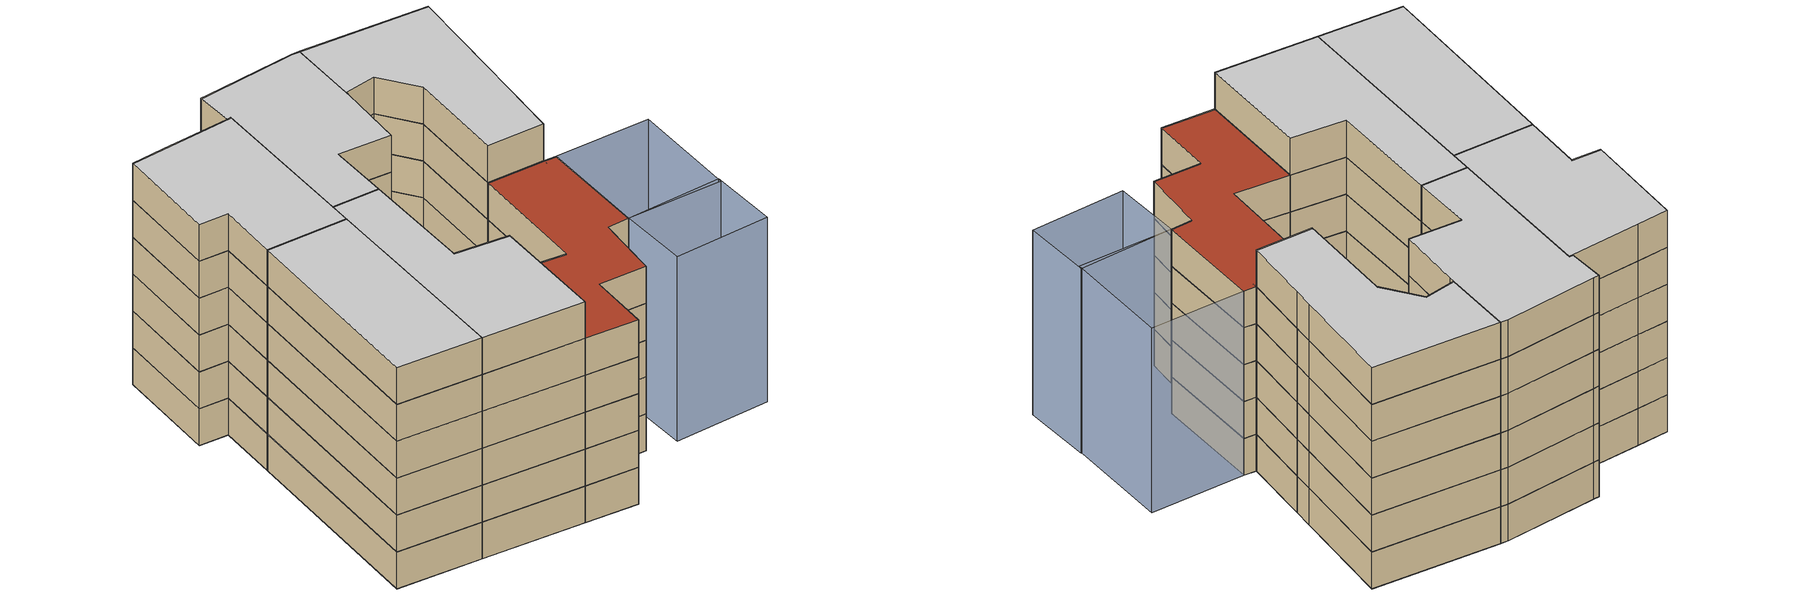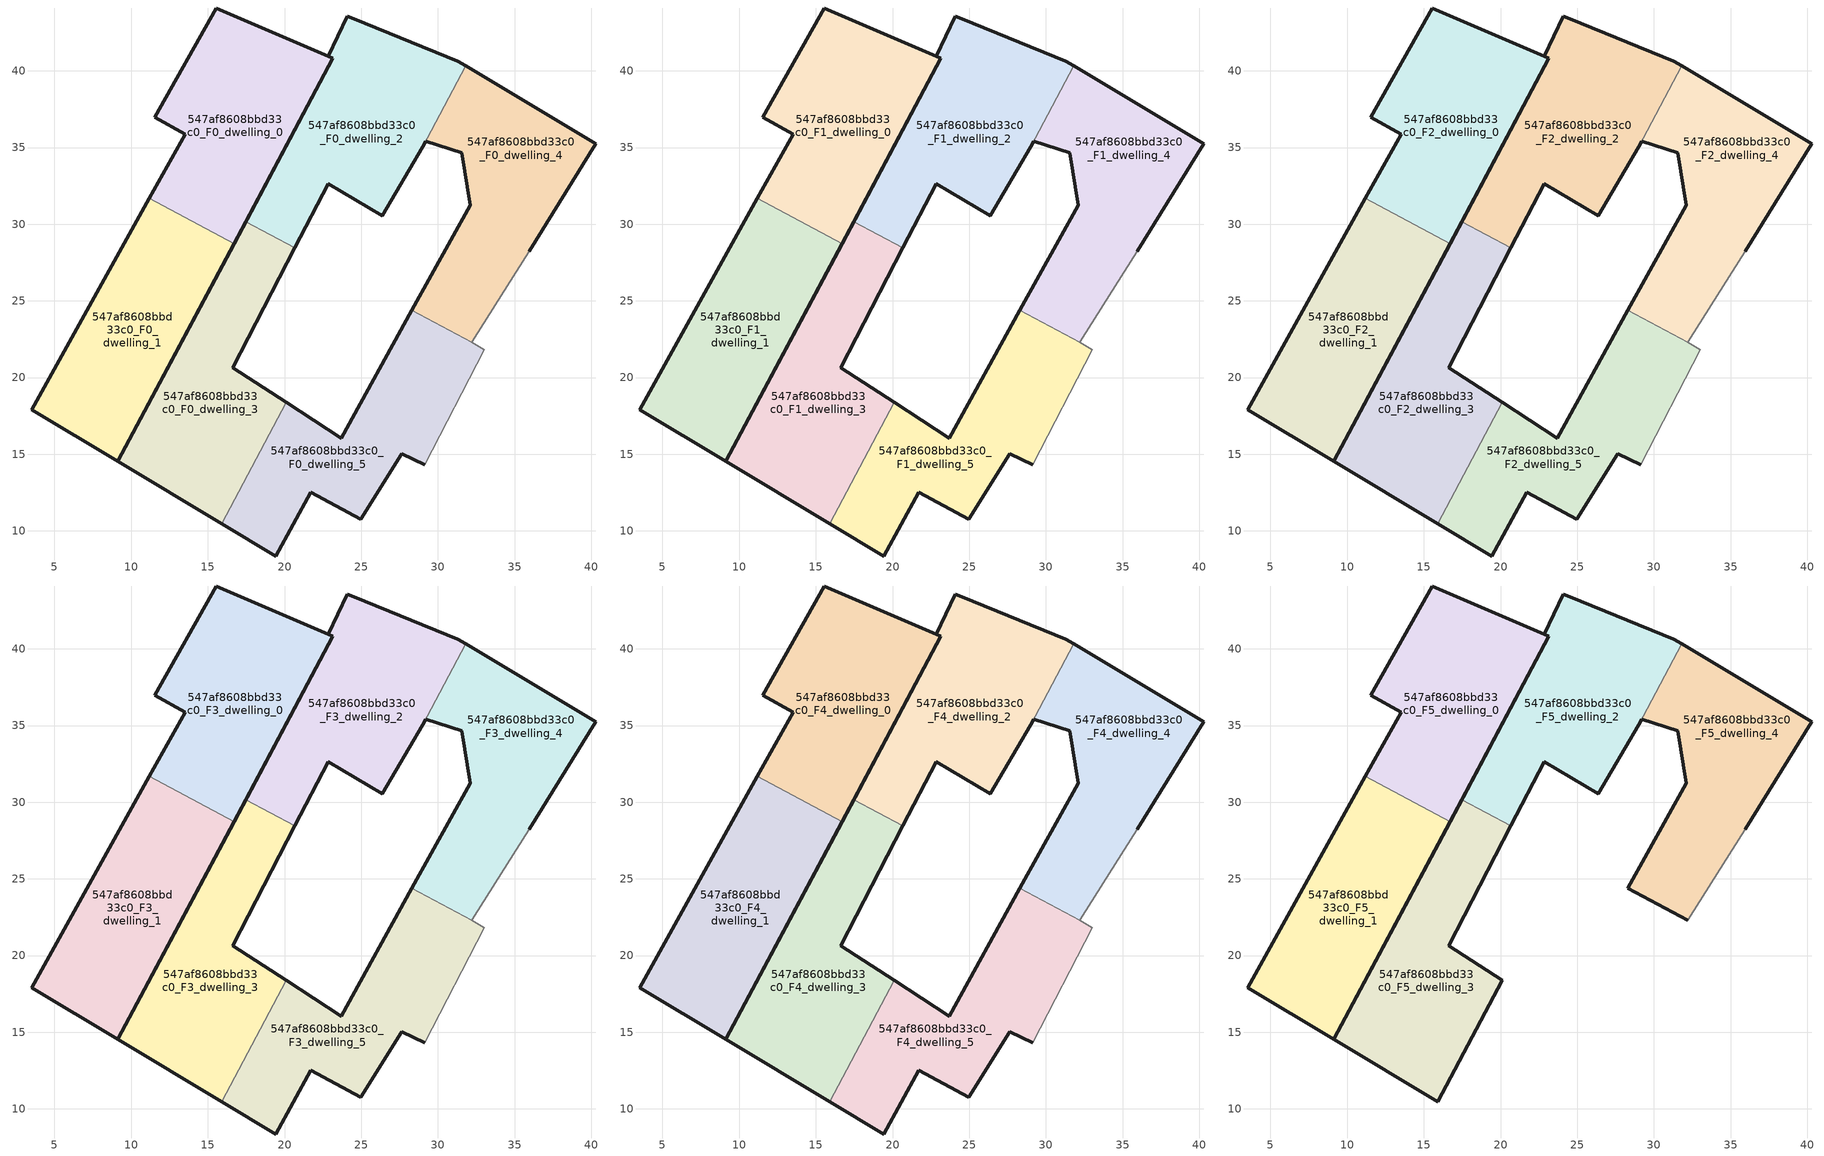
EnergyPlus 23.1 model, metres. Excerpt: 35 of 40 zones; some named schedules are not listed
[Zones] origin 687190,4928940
547af8608bbd33c0_F0_dwelling_0
 floor ground (EU_floor_Construction): 16.71,28.74 23.14,40.81 22.85,40.94 17.82,43.11 15.54,44.1 11.54,36.99 13.51,35.87 11.18,31.68 z0
 wall outside (EU_wall_Construction): 11.18,31.68 13.51,35.87 11.54,36.99 15.54,44.1 17.82,43.11 22.85,40.94 23.14,40.81 16.71,28.74 z0:3
 wall to 547af8608bbd33c0_F0_dwelling_1 (EU_wall_Construction): 16.71,28.74 11.18,31.68 z0:3
547af8608bbd33c0_F0_dwelling_1
 floor ground (EU_floor_Construction): 9.14,14.53 16.71,28.74 11.18,31.68 3.5,17.92 z0
 wall outside (EU_wall_Construction): 16.71,28.74 9.14,14.53 3.5,17.92 11.18,31.68 z0:3
547af8608bbd33c0_F0_dwelling_2
 floor ground (EU_floor_Construction): 26.36,30.55 29,35.06 31.81,40.33 31.3,40.63 24.51,43.38 24.08,43.55 22.85,40.94 23.14,40.81 17.47,30.17 20.67,28.46 22.83,32.63 z0
 wall outside (EU_wall_Construction): 29,35.06 26.36,30.55 22.83,32.63 20.67,28.46 / 17.47,30.17 23.14,40.81 22.85,40.94 24.08,43.55 24.51,43.38 31.3,40.63 31.81,40.33 z0:3
 wall to 547af8608bbd33c0_F0_dwelling_3 (EU_wall_Construction): 20.67,28.46 17.47,30.17 z0:3
 wall to 547af8608bbd33c0_F0_dwelling_4 (EU_wall_Construction): 31.81,40.33 29,35.06 z0:3
547af8608bbd33c0_F0_dwelling_3
 floor ground (EU_floor_Construction): 15.9,10.47 20.11,18.38 16.61,20.66 20.67,28.46 17.47,30.17 9.14,14.53 z0
 wall outside (EU_wall_Construction): 15.9,10.47 9.14,14.53 17.47,30.17 / 20.67,28.46 16.61,20.66 20.11,18.38 z0:3
 wall to 547af8608bbd33c0_F0_dwelling_5 (EU_wall_Construction): 20.11,18.38 15.9,10.47 z0:3
547af8608bbd33c0_F0_dwelling_4
 floor ground (EU_floor_Construction): 35.09,26.89 35.94,28.25 40.3,35.25 31.81,40.33 29,35.06 29.2,35.41 31.56,34.66 32.09,31.25 28.3,24.39 32.21,22.31 z0
 wall outside (EU_wall_Construction): 31.81,40.33 40.3,35.25 35.94,28.25 / 28.3,24.39 32.09,31.25 31.56,34.66 29.2,35.41 29,35.06 z0:3
 wall adiabatic (EU_wall_Construction): 35.94,28.25 35.09,26.89 32.21,22.31 z0:3
 wall to 547af8608bbd33c0_F0_dwelling_5 (EU_wall_Construction): 32.21,22.31 28.3,24.39 z0:3
547af8608bbd33c0_F0_dwelling_5
 floor ground (EU_floor_Construction): 29.15,14.32 33.03,21.82 32.21,22.31 28.3,24.39 23.68,16.06 20.11,18.38 15.9,10.47 19.41,8.37 21.72,12.53 24.95,10.75 27.64,15.03 z0
 wall outside (EU_wall_Construction): 20.11,18.38 23.68,16.06 28.3,24.39 / 29.15,14.32 27.64,15.03 24.95,10.75 21.72,12.53 19.41,8.37 15.9,10.47 z0:3
 wall adiabatic (EU_wall_Construction): 32.21,22.31 33.03,21.82 29.15,14.32 z0:3
547af8608bbd33c0_F1_dwelling_0
 floor to 547af8608bbd33c0_F0_dwelling_0 (EU_floor_Construction): 16.71,28.74 23.14,40.81 22.85,40.94 17.82,43.11 15.54,44.1 11.54,36.99 13.51,35.87 11.18,31.68 z3
 wall outside (EU_wall_Construction): 11.18,31.68 13.51,35.87 11.54,36.99 15.54,44.1 17.82,43.11 22.85,40.94 23.14,40.81 16.71,28.74 z3:6
 wall to 547af8608bbd33c0_F1_dwelling_1 (EU_wall_Construction): 16.71,28.74 11.18,31.68 z3:6
547af8608bbd33c0_F1_dwelling_1
 floor to 547af8608bbd33c0_F0_dwelling_1 (EU_floor_Construction): 9.14,14.53 16.71,28.74 11.18,31.68 3.5,17.92 z3
 wall outside (EU_wall_Construction): 16.71,28.74 9.14,14.53 3.5,17.92 11.18,31.68 z3:6
547af8608bbd33c0_F1_dwelling_2
 floor to 547af8608bbd33c0_F0_dwelling_2 (EU_floor_Construction): 26.36,30.55 29,35.06 31.81,40.33 31.3,40.63 24.51,43.38 24.08,43.55 22.85,40.94 23.14,40.81 17.47,30.17 20.67,28.46 22.83,32.63 z3
 wall outside (EU_wall_Construction): 29,35.06 26.36,30.55 22.83,32.63 20.67,28.46 / 17.47,30.17 23.14,40.81 22.85,40.94 24.08,43.55 24.51,43.38 31.3,40.63 31.81,40.33 z3:6
 wall to 547af8608bbd33c0_F1_dwelling_3 (EU_wall_Construction): 20.67,28.46 17.47,30.17 z3:6
 wall to 547af8608bbd33c0_F1_dwelling_4 (EU_wall_Construction): 31.81,40.33 29,35.06 z3:6
547af8608bbd33c0_F1_dwelling_3
 floor to 547af8608bbd33c0_F0_dwelling_3 (EU_floor_Construction): 15.9,10.47 20.11,18.38 16.61,20.66 20.67,28.46 17.47,30.17 9.14,14.53 z3
 wall outside (EU_wall_Construction): 15.9,10.47 9.14,14.53 17.47,30.17 / 20.67,28.46 16.61,20.66 20.11,18.38 z3:6
 wall to 547af8608bbd33c0_F1_dwelling_5 (EU_wall_Construction): 20.11,18.38 15.9,10.47 z3:6
547af8608bbd33c0_F1_dwelling_4
 floor to 547af8608bbd33c0_F0_dwelling_4 (EU_floor_Construction): 35.09,26.89 35.94,28.25 40.3,35.25 31.81,40.33 29,35.06 29.2,35.41 31.56,34.66 32.09,31.25 28.3,24.39 32.21,22.31 z3
 wall outside (EU_wall_Construction): 31.81,40.33 40.3,35.25 35.94,28.25 / 28.3,24.39 32.09,31.25 31.56,34.66 29.2,35.41 29,35.06 z3:6
 wall adiabatic (EU_wall_Construction): 35.94,28.25 35.09,26.89 32.21,22.31 z3:6
 wall to 547af8608bbd33c0_F1_dwelling_5 (EU_wall_Construction): 32.21,22.31 28.3,24.39 z3:6
547af8608bbd33c0_F1_dwelling_5
 floor to 547af8608bbd33c0_F0_dwelling_5 (EU_floor_Construction): 29.15,14.32 33.03,21.82 32.21,22.31 28.3,24.39 23.68,16.06 20.11,18.38 15.9,10.47 19.41,8.37 21.72,12.53 24.95,10.75 27.64,15.03 z3
 wall outside (EU_wall_Construction): 20.11,18.38 23.68,16.06 28.3,24.39 / 29.15,14.32 27.64,15.03 24.95,10.75 21.72,12.53 19.41,8.37 15.9,10.47 z3:6
 wall adiabatic (EU_wall_Construction): 32.21,22.31 33.03,21.82 29.15,14.32 z3:6
547af8608bbd33c0_F2_dwelling_0
 floor to 547af8608bbd33c0_F1_dwelling_0 (EU_floor_Construction): 16.71,28.74 23.14,40.81 22.85,40.94 17.82,43.11 15.54,44.1 11.54,36.99 13.51,35.87 11.18,31.68 z6
 wall outside (EU_wall_Construction): 11.18,31.68 13.51,35.87 11.54,36.99 15.54,44.1 17.82,43.11 22.85,40.94 23.14,40.81 16.71,28.74 z6:9
 wall to 547af8608bbd33c0_F2_dwelling_1 (EU_wall_Construction): 16.71,28.74 11.18,31.68 z6:9
547af8608bbd33c0_F2_dwelling_1
 floor to 547af8608bbd33c0_F1_dwelling_1 (EU_floor_Construction): 9.14,14.53 16.71,28.74 11.18,31.68 3.5,17.92 z6
 wall outside (EU_wall_Construction): 16.71,28.74 9.14,14.53 3.5,17.92 11.18,31.68 z6:9
547af8608bbd33c0_F2_dwelling_2
 floor to 547af8608bbd33c0_F1_dwelling_2 (EU_floor_Construction): 26.36,30.55 29,35.06 31.81,40.33 31.3,40.63 24.51,43.38 24.08,43.55 22.85,40.94 23.14,40.81 17.47,30.17 20.67,28.46 22.83,32.63 z6
 wall outside (EU_wall_Construction): 29,35.06 26.36,30.55 22.83,32.63 20.67,28.46 / 17.47,30.17 23.14,40.81 22.85,40.94 24.08,43.55 24.51,43.38 31.3,40.63 31.81,40.33 z6:9
 wall to 547af8608bbd33c0_F2_dwelling_3 (EU_wall_Construction): 20.67,28.46 17.47,30.17 z6:9
 wall to 547af8608bbd33c0_F2_dwelling_4 (EU_wall_Construction): 31.81,40.33 29,35.06 z6:9
547af8608bbd33c0_F2_dwelling_3
 floor to 547af8608bbd33c0_F1_dwelling_3 (EU_floor_Construction): 15.9,10.47 20.11,18.38 16.61,20.66 20.67,28.46 17.47,30.17 9.14,14.53 z6
 wall outside (EU_wall_Construction): 15.9,10.47 9.14,14.53 17.47,30.17 / 20.67,28.46 16.61,20.66 20.11,18.38 z6:9
 wall to 547af8608bbd33c0_F2_dwelling_5 (EU_wall_Construction): 20.11,18.38 15.9,10.47 z6:9
547af8608bbd33c0_F2_dwelling_4
 floor to 547af8608bbd33c0_F1_dwelling_4 (EU_floor_Construction): 35.09,26.89 35.94,28.25 40.3,35.25 31.81,40.33 29,35.06 29.2,35.41 31.56,34.66 32.09,31.25 28.3,24.39 32.21,22.31 z6
 wall outside (EU_wall_Construction): 31.81,40.33 40.3,35.25 35.94,28.25 / 28.3,24.39 32.09,31.25 31.56,34.66 29.2,35.41 29,35.06 z6:9
 wall adiabatic (EU_wall_Construction): 35.94,28.25 35.09,26.89 32.21,22.31 z6:9
 wall to 547af8608bbd33c0_F2_dwelling_5 (EU_wall_Construction): 32.21,22.31 28.3,24.39 z6:9
547af8608bbd33c0_F2_dwelling_5
 floor to 547af8608bbd33c0_F1_dwelling_5 (EU_floor_Construction): 29.15,14.32 33.03,21.82 32.21,22.31 28.3,24.39 23.68,16.06 20.11,18.38 15.9,10.47 19.41,8.37 21.72,12.53 24.95,10.75 27.64,15.03 z6
 wall outside (EU_wall_Construction): 20.11,18.38 23.68,16.06 28.3,24.39 / 29.15,14.32 27.64,15.03 24.95,10.75 21.72,12.53 19.41,8.37 15.9,10.47 z6:9
 wall adiabatic (EU_wall_Construction): 32.21,22.31 33.03,21.82 29.15,14.32 z6:9
547af8608bbd33c0_F3_dwelling_0
 floor to 547af8608bbd33c0_F2_dwelling_0 (EU_floor_Construction): 16.71,28.74 23.14,40.81 22.85,40.94 17.82,43.11 15.54,44.1 11.54,36.99 13.51,35.87 11.18,31.68 z9
 wall outside (EU_wall_Construction): 11.18,31.68 13.51,35.87 11.54,36.99 15.54,44.1 17.82,43.11 22.85,40.94 23.14,40.81 16.71,28.74 z9:12
 wall to 547af8608bbd33c0_F3_dwelling_1 (EU_wall_Construction): 16.71,28.74 11.18,31.68 z9:12
547af8608bbd33c0_F3_dwelling_1
 floor to 547af8608bbd33c0_F2_dwelling_1 (EU_floor_Construction): 9.14,14.53 16.71,28.74 11.18,31.68 3.5,17.92 z9
 wall outside (EU_wall_Construction): 16.71,28.74 9.14,14.53 3.5,17.92 11.18,31.68 z9:12
547af8608bbd33c0_F3_dwelling_2
 floor to 547af8608bbd33c0_F2_dwelling_2 (EU_floor_Construction): 26.36,30.55 29,35.06 31.81,40.33 31.3,40.63 24.51,43.38 24.08,43.55 22.85,40.94 23.14,40.81 17.47,30.17 20.67,28.46 22.83,32.63 z9
 wall outside (EU_wall_Construction): 29,35.06 26.36,30.55 22.83,32.63 20.67,28.46 / 17.47,30.17 23.14,40.81 22.85,40.94 24.08,43.55 24.51,43.38 31.3,40.63 31.81,40.33 z9:12
 wall to 547af8608bbd33c0_F3_dwelling_3 (EU_wall_Construction): 20.67,28.46 17.47,30.17 z9:12
 wall to 547af8608bbd33c0_F3_dwelling_4 (EU_wall_Construction): 31.81,40.33 29,35.06 z9:12
547af8608bbd33c0_F3_dwelling_3
 floor to 547af8608bbd33c0_F2_dwelling_3 (EU_floor_Construction): 15.9,10.47 20.11,18.38 16.61,20.66 20.67,28.46 17.47,30.17 9.14,14.53 z9
 wall outside (EU_wall_Construction): 15.9,10.47 9.14,14.53 17.47,30.17 / 20.67,28.46 16.61,20.66 20.11,18.38 z9:12
 wall to 547af8608bbd33c0_F3_dwelling_5 (EU_wall_Construction): 20.11,18.38 15.9,10.47 z9:12
547af8608bbd33c0_F3_dwelling_4
 floor to 547af8608bbd33c0_F2_dwelling_4 (EU_floor_Construction): 35.09,26.89 35.94,28.25 40.3,35.25 31.81,40.33 29,35.06 29.2,35.41 31.56,34.66 32.09,31.25 28.3,24.39 32.21,22.31 z9
 wall outside (EU_wall_Construction): 31.81,40.33 40.3,35.25 35.94,28.25 / 28.3,24.39 32.09,31.25 31.56,34.66 29.2,35.41 29,35.06 z9:12
 wall adiabatic (EU_wall_Construction): 35.94,28.25 35.09,26.89 32.21,22.31 z9:12
 wall to 547af8608bbd33c0_F3_dwelling_5 (EU_wall_Construction): 32.21,22.31 28.3,24.39 z9:12
547af8608bbd33c0_F3_dwelling_5
 floor to 547af8608bbd33c0_F2_dwelling_5 (EU_floor_Construction): 29.15,14.32 33.03,21.82 32.21,22.31 28.3,24.39 23.68,16.06 20.11,18.38 15.9,10.47 19.41,8.37 21.72,12.53 24.95,10.75 27.64,15.03 z9
 wall outside (EU_wall_Construction): 20.11,18.38 23.68,16.06 28.3,24.39 / 29.15,14.32 27.64,15.03 24.95,10.75 21.72,12.53 19.41,8.37 15.9,10.47 z9:12
 wall adiabatic (EU_wall_Construction): 32.21,22.31 33.03,21.82 29.15,14.32 z9:12
547af8608bbd33c0_F4_dwelling_0
 floor to 547af8608bbd33c0_F3_dwelling_0 (EU_floor_Construction): 16.71,28.74 23.14,40.81 22.85,40.94 17.82,43.11 15.54,44.1 11.54,36.99 13.51,35.87 11.18,31.68 z12
 wall outside (EU_wall_Construction): 11.18,31.68 13.51,35.87 11.54,36.99 15.54,44.1 17.82,43.11 22.85,40.94 23.14,40.81 16.71,28.74 z12:15
 wall to 547af8608bbd33c0_F4_dwelling_1 (EU_wall_Construction): 16.71,28.74 11.18,31.68 z12:15
547af8608bbd33c0_F4_dwelling_1
 floor to 547af8608bbd33c0_F3_dwelling_1 (EU_floor_Construction): 9.14,14.53 16.71,28.74 11.18,31.68 3.5,17.92 z12
 wall outside (EU_wall_Construction): 16.71,28.74 9.14,14.53 3.5,17.92 11.18,31.68 z12:15
547af8608bbd33c0_F4_dwelling_2
 floor to 547af8608bbd33c0_F3_dwelling_2 (EU_floor_Construction): 26.36,30.55 29,35.06 31.81,40.33 31.3,40.63 24.51,43.38 24.08,43.55 22.85,40.94 23.14,40.81 17.47,30.17 20.67,28.46 22.83,32.63 z12
 wall outside (EU_wall_Construction): 29,35.06 26.36,30.55 22.83,32.63 20.67,28.46 / 17.47,30.17 23.14,40.81 22.85,40.94 24.08,43.55 24.51,43.38 31.3,40.63 31.81,40.33 z12:15
 wall to 547af8608bbd33c0_F4_dwelling_3 (EU_wall_Construction): 20.67,28.46 17.47,30.17 z12:15
 wall to 547af8608bbd33c0_F4_dwelling_4 (EU_wall_Construction): 31.81,40.33 29,35.06 z12:15
547af8608bbd33c0_F4_dwelling_3
 floor to 547af8608bbd33c0_F3_dwelling_3 (EU_floor_Construction): 15.9,10.47 20.11,18.38 16.61,20.66 20.67,28.46 17.47,30.17 9.14,14.53 z12
 wall outside (EU_wall_Construction): 15.9,10.47 9.14,14.53 17.47,30.17 / 20.67,28.46 16.61,20.66 20.11,18.38 z12:15
 wall to 547af8608bbd33c0_F4_dwelling_5 (EU_wall_Construction): 20.11,18.38 15.9,10.47 z12:15
547af8608bbd33c0_F4_dwelling_4
 floor to 547af8608bbd33c0_F3_dwelling_4 (EU_floor_Construction): 35.09,26.89 35.94,28.25 40.3,35.25 31.81,40.33 29,35.06 29.2,35.41 31.56,34.66 32.09,31.25 28.3,24.39 32.21,22.31 z12
 wall outside (EU_wall_Construction): 31.81,40.33 40.3,35.25 35.94,28.25 / 28.3,24.39 32.09,31.25 31.56,34.66 29.2,35.41 29,35.06 z12:15
 wall adiabatic (EU_wall_Construction): 35.94,28.25 35.09,26.89 32.21,22.31 z12:15
 wall to 547af8608bbd33c0_F4_dwelling_5 (EU_wall_Construction): 32.21,22.31 28.3,24.39 z12:15
547af8608bbd33c0_F4_dwelling_5
 floor to 547af8608bbd33c0_F3_dwelling_5 (EU_floor_Construction): 29.15,14.32 33.03,21.82 32.21,22.31 28.3,24.39 23.68,16.06 20.11,18.38 15.9,10.47 19.41,8.37 21.72,12.53 24.95,10.75 27.64,15.03 z12
 wall outside (EU_wall_Construction): 20.11,18.38 23.68,16.06 28.3,24.39 / 29.15,14.32 27.64,15.03 24.95,10.75 21.72,12.53 19.41,8.37 15.9,10.47 z12:15
 wall adiabatic (EU_wall_Construction): 32.21,22.31 33.03,21.82 29.15,14.32 z12:15
 roof outside (EU_roof_Construction): 32.21,22.31 33.03,21.82 29.15,14.32 27.64,15.03 24.95,10.75 21.72,12.53 19.41,8.37 15.9,10.47 20.11,18.38 23.68,16.06 28.3,24.39 z15
547af8608bbd33c0_F5_dwelling_0
 floor to 547af8608bbd33c0_F4_dwelling_0 (EU_floor_Construction): 16.71,28.74 23.14,40.81 22.85,40.94 17.82,43.11 15.54,44.1 11.54,36.99 13.51,35.87 11.18,31.68 z15
 wall outside (EU_wall_Construction): 11.18,31.68 13.51,35.87 11.54,36.99 15.54,44.1 17.82,43.11 22.85,40.94 23.14,40.81 16.71,28.74 z15:18
 wall to 547af8608bbd33c0_F5_dwelling_1 (EU_wall_Construction): 16.71,28.74 11.18,31.68 z15:18
 ceiling to 547af8608bbd33c0_F6_dwelling_0 (EU_floor_Construction): 22.85,40.94 23.14,40.81 16.71,28.74 11.18,31.68 13.51,35.87 11.54,36.99 15.54,44.1 17.82,43.11 z18
547af8608bbd33c0_F5_dwelling_1
 floor to 547af8608bbd33c0_F4_dwelling_1 (EU_floor_Construction): 9.14,14.53 16.71,28.74 11.18,31.68 3.5,17.92 z15
 wall outside (EU_wall_Construction): 16.71,28.74 9.14,14.53 3.5,17.92 11.18,31.68 z15:18
 ceiling to 547af8608bbd33c0_F6_dwelling_1 (EU_floor_Construction): 16.71,28.74 9.14,14.53 3.5,17.92 11.18,31.68 z18
547af8608bbd33c0_F5_dwelling_2
 floor to 547af8608bbd33c0_F4_dwelling_2 (EU_floor_Construction): 26.36,30.55 29,35.06 31.81,40.33 31.3,40.63 24.51,43.38 24.08,43.55 22.85,40.94 23.14,40.81 17.47,30.17 20.67,28.46 22.83,32.63 z15
 wall outside (EU_wall_Construction): 29,35.06 26.36,30.55 22.83,32.63 20.67,28.46 / 17.47,30.17 23.14,40.81 22.85,40.94 24.08,43.55 24.51,43.38 31.3,40.63 31.81,40.33 z15:18
 wall to 547af8608bbd33c0_F5_dwelling_3 (EU_wall_Construction): 20.67,28.46 17.47,30.17 z15:18
 wall to 547af8608bbd33c0_F5_dwelling_4 (EU_wall_Construction): 31.81,40.33 29,35.06 z15:18
 ceiling to 547af8608bbd33c0_F6_dwelling_2 (EU_floor_Construction): 31.3,40.63 31.81,40.33 29,35.06 26.36,30.55 22.83,32.63 20.67,28.46 17.47,30.17 23.14,40.81 22.85,40.94 24.08,43.55 24.51,43.38 z18
547af8608bbd33c0_F5_dwelling_3
 floor to 547af8608bbd33c0_F4_dwelling_3 (EU_floor_Construction): 15.9,10.47 20.11,18.38 16.61,20.66 20.67,28.46 17.47,30.17 9.14,14.53 z15
 wall outside (EU_wall_Construction): 20.67,28.46 16.61,20.66 20.11,18.38 15.9,10.47 9.14,14.53 17.47,30.17 z15:18
 ceiling to 547af8608bbd33c0_F6_dwelling_3 (EU_floor_Construction): 20.67,28.46 16.61,20.66 20.11,18.38 15.9,10.47 9.14,14.53 17.47,30.17 z18
547af8608bbd33c0_F5_dwelling_4
 floor to 547af8608bbd33c0_F4_dwelling_4 (EU_floor_Construction): 35.09,26.89 35.94,28.25 40.3,35.25 31.81,40.33 29,35.06 29.2,35.41 31.56,34.66 32.09,31.25 28.3,24.39 32.21,22.31 z15
 wall outside (EU_wall_Construction): 31.81,40.33 40.3,35.25 35.94,28.25 / 32.21,22.31 28.3,24.39 32.09,31.25 31.56,34.66 29.2,35.41 29,35.06 z15:18
 wall adiabatic (EU_wall_Construction): 35.94,28.25 35.09,26.89 32.21,22.31 z15:18
 ceiling to 547af8608bbd33c0_F6_dwelling_4 (EU_floor_Construction): 40.3,35.25 35.94,28.25 35.09,26.89 32.21,22.31 28.3,24.39 32.09,31.25 31.56,34.66 29.2,35.41 29,35.06 31.81,40.33 z18
shading: 35.09,26.89 37.09,31.08 / 32.07,22.01 34.51,27.16 / 29.15,14.32 35.86,11.18 / 35.86,11.18 33.58,6.31 / 33.58,6.31 26.88,9.45 / 26.88,9.45 29.15,14.32 / 29.15,14.32 33.03,21.82 / 33.03,21.82 39.59,18.43 / 39.59,18.43 35.71,10.93 / 35.71,10.93 29.15,14.32 z0:15
[Building]
EU S2 Campaign: North Axis=0; Terrain=City; Solar Distribution=FullExterior
[Site:Location]
Bologna: Latitude=44.5; Longitude=11.25; Time Zone=1; Elevation=37
[SizingPeriod:WeatherFileDays]
AnnualSizingPeriod: Begin Month=1; Begin Day of Month=1; End Month=12; End Day of Month=31; Day of Week for Start Day=Monday; Use Weather File Daylight Saving Period=No; Use Weather File Rain and Snow Indicators=No
[MATERIAL]
EU_InternalMass_Material: Roughness=MediumRough; Thickness=0.1; Conductivity=1; Density=1800; Specific Heat=900; Thermal Absorptance=0.9; Solar Absorptance=0.7; Visible Absorptance=0.7
[MATERIAL:NOMASS] Roughness=MediumRough; Thermal Absorptance=0.9; Solar Absorptance=0.7; Visible Absorptance=0.7
Name | Thermal Resistance
EU_wall_NoMass | 0.890213
EU_roof_NoMass | 0.636128
EU_floor_NoMass | 0.79516
[CONSTRUCTION]
EU_wall_Construction: EU_wall_NoMass
EU_roof_Construction: EU_roof_NoMass
EU_floor_Construction: EU_floor_NoMass
EU_InternalMass_Construction: EU_InternalMass_Material
[ZONE] Type=1; Multiplier=1; Ceiling Height=autocalculate; Floor Area=autocalculate; Part of Total Floor Area=Yes
Name | Volume
547af8608bbd33c0_F0_dwelling_0; 547af8608bbd33c0_F1_dwelling_0; 547af8608bbd33c0_F2_dwelling_0; 547af8608bbd33c0_F3_dwelling_0; 547af8608bbd33c0_F4_dwelling_0; 547af8608bbd33c0_F5_dwelling_0 | 303.227
547af8608bbd33c0_F0_dwelling_1; 547af8608bbd33c0_F1_dwelling_1; 547af8608bbd33c0_F2_dwelling_1; 547af8608bbd33c0_F3_dwelling_1; 547af8608bbd33c0_F4_dwelling_1; 547af8608bbd33c0_F5_dwelling_1 | 306.564
547af8608bbd33c0_F0_dwelling_2; 547af8608bbd33c0_F1_dwelling_2; 547af8608bbd33c0_F2_dwelling_2; 547af8608bbd33c0_F3_dwelling_2; 547af8608bbd33c0_F4_dwelling_2; 547af8608bbd33c0_F5_dwelling_2 | 306.411
547af8608bbd33c0_F0_dwelling_3; 547af8608bbd33c0_F1_dwelling_3; 547af8608bbd33c0_F2_dwelling_3; 547af8608bbd33c0_F3_dwelling_3; 547af8608bbd33c0_F4_dwelling_3; 547af8608bbd33c0_F5_dwelling_3 | 310.141
547af8608bbd33c0_F0_dwelling_4; 547af8608bbd33c0_F1_dwelling_4; 547af8608bbd33c0_F2_dwelling_4; 547af8608bbd33c0_F3_dwelling_4; 547af8608bbd33c0_F4_dwelling_4; 547af8608bbd33c0_F5_dwelling_4 | 303.112
547af8608bbd33c0_F0_dwelling_5; 547af8608bbd33c0_F1_dwelling_5; 547af8608bbd33c0_F2_dwelling_5; 547af8608bbd33c0_F3_dwelling_5; 547af8608bbd33c0_F4_dwelling_5 | 310.003
[INTERNALMASS] Construction=EU_InternalMass_Construction
Name | Zone or ZoneList | Surface Area
547af8608bbd33c0_F0_dwelling_0_EU_InternalMass | 547af8608bbd33c0_F0_dwelling_0 | 101.076
547af8608bbd33c0_F0_dwelling_1_EU_InternalMass | 547af8608bbd33c0_F0_dwelling_1 | 102.188
547af8608bbd33c0_F0_dwelling_2_EU_InternalMass | 547af8608bbd33c0_F0_dwelling_2 | 102.137
547af8608bbd33c0_F0_dwelling_3_EU_InternalMass | 547af8608bbd33c0_F0_dwelling_3 | 103.38
547af8608bbd33c0_F0_dwelling_4_EU_InternalMass | 547af8608bbd33c0_F0_dwelling_4 | 101.037
547af8608bbd33c0_F0_dwelling_5_EU_InternalMass | 547af8608bbd33c0_F0_dwelling_5 | 103.334
547af8608bbd33c0_F1_dwelling_0_EU_InternalMass | 547af8608bbd33c0_F1_dwelling_0 | 101.076
547af8608bbd33c0_F1_dwelling_1_EU_InternalMass | 547af8608bbd33c0_F1_dwelling_1 | 102.188
547af8608bbd33c0_F1_dwelling_2_EU_InternalMass | 547af8608bbd33c0_F1_dwelling_2 | 102.137
547af8608bbd33c0_F1_dwelling_3_EU_InternalMass | 547af8608bbd33c0_F1_dwelling_3 | 103.38
547af8608bbd33c0_F1_dwelling_4_EU_InternalMass | 547af8608bbd33c0_F1_dwelling_4 | 101.037
547af8608bbd33c0_F1_dwelling_5_EU_InternalMass | 547af8608bbd33c0_F1_dwelling_5 | 103.334
547af8608bbd33c0_F2_dwelling_0_EU_InternalMass | 547af8608bbd33c0_F2_dwelling_0 | 101.076
547af8608bbd33c0_F2_dwelling_1_EU_InternalMass | 547af8608bbd33c0_F2_dwelling_1 | 102.188
547af8608bbd33c0_F2_dwelling_2_EU_InternalMass | 547af8608bbd33c0_F2_dwelling_2 | 102.137
547af8608bbd33c0_F2_dwelling_3_EU_InternalMass | 547af8608bbd33c0_F2_dwelling_3 | 103.38
547af8608bbd33c0_F2_dwelling_4_EU_InternalMass | 547af8608bbd33c0_F2_dwelling_4 | 101.037
547af8608bbd33c0_F2_dwelling_5_EU_InternalMass | 547af8608bbd33c0_F2_dwelling_5 | 103.334
547af8608bbd33c0_F3_dwelling_0_EU_InternalMass | 547af8608bbd33c0_F3_dwelling_0 | 101.076
547af8608bbd33c0_F3_dwelling_1_EU_InternalMass | 547af8608bbd33c0_F3_dwelling_1 | 102.188
547af8608bbd33c0_F3_dwelling_2_EU_InternalMass | 547af8608bbd33c0_F3_dwelling_2 | 102.137
547af8608bbd33c0_F3_dwelling_3_EU_InternalMass | 547af8608bbd33c0_F3_dwelling_3 | 103.38
547af8608bbd33c0_F3_dwelling_4_EU_InternalMass | 547af8608bbd33c0_F3_dwelling_4 | 101.037
547af8608bbd33c0_F3_dwelling_5_EU_InternalMass | 547af8608bbd33c0_F3_dwelling_5 | 103.334
547af8608bbd33c0_F4_dwelling_0_EU_InternalMass | 547af8608bbd33c0_F4_dwelling_0 | 101.076
547af8608bbd33c0_F4_dwelling_1_EU_InternalMass | 547af8608bbd33c0_F4_dwelling_1 | 102.188
547af8608bbd33c0_F4_dwelling_2_EU_InternalMass | 547af8608bbd33c0_F4_dwelling_2 | 102.137
547af8608bbd33c0_F4_dwelling_3_EU_InternalMass | 547af8608bbd33c0_F4_dwelling_3 | 103.38
547af8608bbd33c0_F4_dwelling_4_EU_InternalMass | 547af8608bbd33c0_F4_dwelling_4 | 101.037
547af8608bbd33c0_F4_dwelling_5_EU_InternalMass | 547af8608bbd33c0_F4_dwelling_5 | 103.334
547af8608bbd33c0_F5_dwelling_0_EU_InternalMass | 547af8608bbd33c0_F5_dwelling_0 | 135.705
547af8608bbd33c0_F5_dwelling_1_EU_InternalMass | 547af8608bbd33c0_F5_dwelling_1 | 151.411
547af8608bbd33c0_F5_dwelling_2_EU_InternalMass | 547af8608bbd33c0_F5_dwelling_2 | 112.266
547af8608bbd33c0_F5_dwelling_3_EU_InternalMass | 547af8608bbd33c0_F5_dwelling_3 | 101.496
547af8608bbd33c0_F5_dwelling_4_EU_InternalMass | 547af8608bbd33c0_F5_dwelling_4 | 112.267
[OTHEREQUIPMENT] Fuel Type=Electricity; Design Level Calculation Method=Watts/Area; Power per Zone Floor Area=1; Fraction Latent=0; Fraction Radiant=0; Fraction Lost=0; Carbon Dioxide Generation Rate=0; EndUse Subcategory=EU_Step8_InternalGains
Name | Zone or ZoneList or Space or SpaceList | Schedule
EU_Step8_InternalGain_547af8608bbd33c0_F0_dwelling_0_f000 | 547af8608bbd33c0_F0_dwelling_0 | EU_Step8_GainSchedule_547af8608bbd33c0_F0_dwelling_0_f000
EU_Step8_InternalGain_547af8608bbd33c0_F0_dwelling_1_f000 | 547af8608bbd33c0_F0_dwelling_1 | EU_Step8_GainSchedule_547af8608bbd33c0_F0_dwelling_1_f000
EU_Step8_InternalGain_547af8608bbd33c0_F0_dwelling_2_f000 | 547af8608bbd33c0_F0_dwelling_2 | EU_Step8_GainSchedule_547af8608bbd33c0_F0_dwelling_2_f000
EU_Step8_InternalGain_547af8608bbd33c0_F0_dwelling_3_f000 | 547af8608bbd33c0_F0_dwelling_3 | EU_Step8_GainSchedule_547af8608bbd33c0_F0_dwelling_3_f000
EU_Step8_InternalGain_547af8608bbd33c0_F0_dwelling_4_f000 | 547af8608bbd33c0_F0_dwelling_4 | EU_Step8_GainSchedule_547af8608bbd33c0_F0_dwelling_4_f000
EU_Step8_InternalGain_547af8608bbd33c0_F0_dwelling_5_f000 | 547af8608bbd33c0_F0_dwelling_5 | EU_Step8_GainSchedule_547af8608bbd33c0_F0_dwelling_5_f000
EU_Step8_InternalGain_547af8608bbd33c0_F1_dwelling_0_f000 | 547af8608bbd33c0_F1_dwelling_0 | EU_Step8_GainSchedule_547af8608bbd33c0_F1_dwelling_0_f000
EU_Step8_InternalGain_547af8608bbd33c0_F1_dwelling_1_f000 | 547af8608bbd33c0_F1_dwelling_1 | EU_Step8_GainSchedule_547af8608bbd33c0_F1_dwelling_1_f000
EU_Step8_InternalGain_547af8608bbd33c0_F1_dwelling_2_f000 | 547af8608bbd33c0_F1_dwelling_2 | EU_Step8_GainSchedule_547af8608bbd33c0_F1_dwelling_2_f000
EU_Step8_InternalGain_547af8608bbd33c0_F1_dwelling_3_f000 | 547af8608bbd33c0_F1_dwelling_3 | EU_Step8_GainSchedule_547af8608bbd33c0_F1_dwelling_3_f000
EU_Step8_InternalGain_547af8608bbd33c0_F1_dwelling_4_f000 | 547af8608bbd33c0_F1_dwelling_4 | EU_Step8_GainSchedule_547af8608bbd33c0_F1_dwelling_4_f000
EU_Step8_InternalGain_547af8608bbd33c0_F1_dwelling_5_f000 | 547af8608bbd33c0_F1_dwelling_5 | EU_Step8_GainSchedule_547af8608bbd33c0_F1_dwelling_5_f000
EU_Step8_InternalGain_547af8608bbd33c0_F2_dwelling_0_f000 | 547af8608bbd33c0_F2_dwelling_0 | EU_Step8_GainSchedule_547af8608bbd33c0_F2_dwelling_0_f000
EU_Step8_InternalGain_547af8608bbd33c0_F2_dwelling_1_f000 | 547af8608bbd33c0_F2_dwelling_1 | EU_Step8_GainSchedule_547af8608bbd33c0_F2_dwelling_1_f000
EU_Step8_InternalGain_547af8608bbd33c0_F2_dwelling_2_f000 | 547af8608bbd33c0_F2_dwelling_2 | EU_Step8_GainSchedule_547af8608bbd33c0_F2_dwelling_2_f000
EU_Step8_InternalGain_547af8608bbd33c0_F2_dwelling_3_f000 | 547af8608bbd33c0_F2_dwelling_3 | EU_Step8_GainSchedule_547af8608bbd33c0_F2_dwelling_3_f000
EU_Step8_InternalGain_547af8608bbd33c0_F2_dwelling_4_f000 | 547af8608bbd33c0_F2_dwelling_4 | EU_Step8_GainSchedule_547af8608bbd33c0_F2_dwelling_4_f000
EU_Step8_InternalGain_547af8608bbd33c0_F2_dwelling_5_f000 | 547af8608bbd33c0_F2_dwelling_5 | EU_Step8_GainSchedule_547af8608bbd33c0_F2_dwelling_5_f000
EU_Step8_InternalGain_547af8608bbd33c0_F3_dwelling_0_f000 | 547af8608bbd33c0_F3_dwelling_0 | EU_Step8_GainSchedule_547af8608bbd33c0_F3_dwelling_0_f000
EU_Step8_InternalGain_547af8608bbd33c0_F3_dwelling_1_f000 | 547af8608bbd33c0_F3_dwelling_1 | EU_Step8_GainSchedule_547af8608bbd33c0_F3_dwelling_1_f000
EU_Step8_InternalGain_547af8608bbd33c0_F3_dwelling_2_f000 | 547af8608bbd33c0_F3_dwelling_2 | EU_Step8_GainSchedule_547af8608bbd33c0_F3_dwelling_2_f000
EU_Step8_InternalGain_547af8608bbd33c0_F3_dwelling_3_f000 | 547af8608bbd33c0_F3_dwelling_3 | EU_Step8_GainSchedule_547af8608bbd33c0_F3_dwelling_3_f000
EU_Step8_InternalGain_547af8608bbd33c0_F3_dwelling_4_f000 | 547af8608bbd33c0_F3_dwelling_4 | EU_Step8_GainSchedule_547af8608bbd33c0_F3_dwelling_4_f000
EU_Step8_InternalGain_547af8608bbd33c0_F3_dwelling_5_f000 | 547af8608bbd33c0_F3_dwelling_5 | EU_Step8_GainSchedule_547af8608bbd33c0_F3_dwelling_5_f000
EU_Step8_InternalGain_547af8608bbd33c0_F4_dwelling_0_f000 | 547af8608bbd33c0_F4_dwelling_0 | EU_Step8_GainSchedule_547af8608bbd33c0_F4_dwelling_0_f000
EU_Step8_InternalGain_547af8608bbd33c0_F4_dwelling_1_f000 | 547af8608bbd33c0_F4_dwelling_1 | EU_Step8_GainSchedule_547af8608bbd33c0_F4_dwelling_1_f000
EU_Step8_InternalGain_547af8608bbd33c0_F4_dwelling_2_f000 | 547af8608bbd33c0_F4_dwelling_2 | EU_Step8_GainSchedule_547af8608bbd33c0_F4_dwelling_2_f000
EU_Step8_InternalGain_547af8608bbd33c0_F4_dwelling_3_f000 | 547af8608bbd33c0_F4_dwelling_3 | EU_Step8_GainSchedule_547af8608bbd33c0_F4_dwelling_3_f000
EU_Step8_InternalGain_547af8608bbd33c0_F4_dwelling_4_f000 | 547af8608bbd33c0_F4_dwelling_4 | EU_Step8_GainSchedule_547af8608bbd33c0_F4_dwelling_4_f000
EU_Step8_InternalGain_547af8608bbd33c0_F4_dwelling_5_f000 | 547af8608bbd33c0_F4_dwelling_5 | EU_Step8_GainSchedule_547af8608bbd33c0_F4_dwelling_5_f000
EU_Step8_InternalGain_547af8608bbd33c0_F5_dwelling_0_f000 | 547af8608bbd33c0_F5_dwelling_0 | EU_Step8_GainSchedule_547af8608bbd33c0_F5_dwelling_0_f000
EU_Step8_InternalGain_547af8608bbd33c0_F5_dwelling_1_f000 | 547af8608bbd33c0_F5_dwelling_1 | EU_Step8_GainSchedule_547af8608bbd33c0_F5_dwelling_1_f000
EU_Step8_InternalGain_547af8608bbd33c0_F5_dwelling_2_f000 | 547af8608bbd33c0_F5_dwelling_2 | EU_Step8_GainSchedule_547af8608bbd33c0_F5_dwelling_2_f000
EU_Step8_InternalGain_547af8608bbd33c0_F5_dwelling_3_f000 | 547af8608bbd33c0_F5_dwelling_3 | EU_Step8_GainSchedule_547af8608bbd33c0_F5_dwelling_3_f000
EU_Step8_InternalGain_547af8608bbd33c0_F5_dwelling_4_f000 | 547af8608bbd33c0_F5_dwelling_4 | EU_Step8_GainSchedule_547af8608bbd33c0_F5_dwelling_4_f000
[ZONEVENTILATION:DESIGNFLOWRATE] Schedule=EU_AlwaysOn; Design Flow Rate Calculation Method=AirChanges/Hour; Air Changes per Hour=0.718634; Ventilation Type=Natural; Fan Pressure Rise=0; Fan Total Efficiency=1; Constant Term Coefficient=1; Temperature Term Coefficient=0; Velocity Term Coefficient=0; Velocity Squared Term Coefficient=0; Minimum Indoor Temperature=-100; Maximum Indoor Temperature=100; Delta Temperature=-100; Minimum Outdoor Temperature=-100; Maximum Outdoor Temperature=100; Maximum Wind Speed=40
Name | Zone or ZoneList or Space or SpaceList
EU_ConstantAir_547af8608bbd33c0_F0_dwelling_0 | 547af8608bbd33c0_F0_dwelling_0
EU_ConstantAir_547af8608bbd33c0_F0_dwelling_1 | 547af8608bbd33c0_F0_dwelling_1
EU_ConstantAir_547af8608bbd33c0_F0_dwelling_2 | 547af8608bbd33c0_F0_dwelling_2
EU_ConstantAir_547af8608bbd33c0_F0_dwelling_3 | 547af8608bbd33c0_F0_dwelling_3
EU_ConstantAir_547af8608bbd33c0_F0_dwelling_4 | 547af8608bbd33c0_F0_dwelling_4
EU_ConstantAir_547af8608bbd33c0_F0_dwelling_5 | 547af8608bbd33c0_F0_dwelling_5
EU_ConstantAir_547af8608bbd33c0_F1_dwelling_0 | 547af8608bbd33c0_F1_dwelling_0
EU_ConstantAir_547af8608bbd33c0_F1_dwelling_1 | 547af8608bbd33c0_F1_dwelling_1
EU_ConstantAir_547af8608bbd33c0_F1_dwelling_2 | 547af8608bbd33c0_F1_dwelling_2
EU_ConstantAir_547af8608bbd33c0_F1_dwelling_3 | 547af8608bbd33c0_F1_dwelling_3
EU_ConstantAir_547af8608bbd33c0_F1_dwelling_4 | 547af8608bbd33c0_F1_dwelling_4
EU_ConstantAir_547af8608bbd33c0_F1_dwelling_5 | 547af8608bbd33c0_F1_dwelling_5
EU_ConstantAir_547af8608bbd33c0_F2_dwelling_0 | 547af8608bbd33c0_F2_dwelling_0
EU_ConstantAir_547af8608bbd33c0_F2_dwelling_1 | 547af8608bbd33c0_F2_dwelling_1
EU_ConstantAir_547af8608bbd33c0_F2_dwelling_2 | 547af8608bbd33c0_F2_dwelling_2
EU_ConstantAir_547af8608bbd33c0_F2_dwelling_3 | 547af8608bbd33c0_F2_dwelling_3
EU_ConstantAir_547af8608bbd33c0_F2_dwelling_4 | 547af8608bbd33c0_F2_dwelling_4
EU_ConstantAir_547af8608bbd33c0_F2_dwelling_5 | 547af8608bbd33c0_F2_dwelling_5
EU_ConstantAir_547af8608bbd33c0_F3_dwelling_0 | 547af8608bbd33c0_F3_dwelling_0
EU_ConstantAir_547af8608bbd33c0_F3_dwelling_1 | 547af8608bbd33c0_F3_dwelling_1
EU_ConstantAir_547af8608bbd33c0_F3_dwelling_2 | 547af8608bbd33c0_F3_dwelling_2
EU_ConstantAir_547af8608bbd33c0_F3_dwelling_3 | 547af8608bbd33c0_F3_dwelling_3
EU_ConstantAir_547af8608bbd33c0_F3_dwelling_4 | 547af8608bbd33c0_F3_dwelling_4
EU_ConstantAir_547af8608bbd33c0_F3_dwelling_5 | 547af8608bbd33c0_F3_dwelling_5
EU_ConstantAir_547af8608bbd33c0_F4_dwelling_0 | 547af8608bbd33c0_F4_dwelling_0
EU_ConstantAir_547af8608bbd33c0_F4_dwelling_1 | 547af8608bbd33c0_F4_dwelling_1
EU_ConstantAir_547af8608bbd33c0_F4_dwelling_2 | 547af8608bbd33c0_F4_dwelling_2
EU_ConstantAir_547af8608bbd33c0_F4_dwelling_3 | 547af8608bbd33c0_F4_dwelling_3
EU_ConstantAir_547af8608bbd33c0_F4_dwelling_4 | 547af8608bbd33c0_F4_dwelling_4
EU_ConstantAir_547af8608bbd33c0_F4_dwelling_5 | 547af8608bbd33c0_F4_dwelling_5
EU_ConstantAir_547af8608bbd33c0_F5_dwelling_0 | 547af8608bbd33c0_F5_dwelling_0
EU_ConstantAir_547af8608bbd33c0_F5_dwelling_1 | 547af8608bbd33c0_F5_dwelling_1
EU_ConstantAir_547af8608bbd33c0_F5_dwelling_2 | 547af8608bbd33c0_F5_dwelling_2
EU_ConstantAir_547af8608bbd33c0_F5_dwelling_3 | 547af8608bbd33c0_F5_dwelling_3
EU_ConstantAir_547af8608bbd33c0_F5_dwelling_4 | 547af8608bbd33c0_F5_dwelling_4
[HVACTEMPLATE:ZONE:IDEALLOADSAIRSYSTEM] System Availability Schedule=EU_AlwaysOn; Maximum Heating Supply Air Temperature=50; Minimum Cooling Supply Air Temperature=13; Maximum Heating Supply Air Humidity Ratio=0.0156; Minimum Cooling Supply Air Humidity Ratio=0.0077; Heating Limit=NoLimit; Cooling Limit=NoLimit; Heating Availability Schedule=EU_AlwaysOn; Cooling Availability Schedule=EU_CoolingOff; Dehumidification Control Type=ConstantSensibleHeatRatio; Cooling Sensible Heat Ratio=0.7; Dehumidification Setpoint=60; Humidification Control Type=None; Humidification Setpoint=30; Outdoor Air Method=None; Outdoor Air Flow Rate per Person=0.00944; Outdoor Air Flow Rate per Zone Floor Area=0; Outdoor Air Flow Rate per Zone=0; Demand Controlled Ventilation Type=None; Outdoor Air Economizer Type=NoEconomizer; Heat Recovery Type=None; Sensible Heat Recovery Effectiveness=0.7; Latent Heat Recovery Effectiveness=0.65
Name | Template Thermostat
547af8608bbd33c0_F0_dwelling_0 | EU_HeatOnly_547af8608bbd33c0_F0_dwelling_0
547af8608bbd33c0_F0_dwelling_1 | EU_HeatOnly_547af8608bbd33c0_F0_dwelling_1
547af8608bbd33c0_F0_dwelling_2 | EU_HeatOnly_547af8608bbd33c0_F0_dwelling_2
547af8608bbd33c0_F0_dwelling_3 | EU_HeatOnly_547af8608bbd33c0_F0_dwelling_3
547af8608bbd33c0_F0_dwelling_4 | EU_HeatOnly_547af8608bbd33c0_F0_dwelling_4
547af8608bbd33c0_F0_dwelling_5 | EU_HeatOnly_547af8608bbd33c0_F0_dwelling_5
547af8608bbd33c0_F1_dwelling_0 | EU_HeatOnly_547af8608bbd33c0_F1_dwelling_0
547af8608bbd33c0_F1_dwelling_1 | EU_HeatOnly_547af8608bbd33c0_F1_dwelling_1
547af8608bbd33c0_F1_dwelling_2 | EU_HeatOnly_547af8608bbd33c0_F1_dwelling_2
547af8608bbd33c0_F1_dwelling_3 | EU_HeatOnly_547af8608bbd33c0_F1_dwelling_3
547af8608bbd33c0_F1_dwelling_4 | EU_HeatOnly_547af8608bbd33c0_F1_dwelling_4
547af8608bbd33c0_F1_dwelling_5 | EU_HeatOnly_547af8608bbd33c0_F1_dwelling_5
547af8608bbd33c0_F2_dwelling_0 | EU_HeatOnly_547af8608bbd33c0_F2_dwelling_0
547af8608bbd33c0_F2_dwelling_1 | EU_HeatOnly_547af8608bbd33c0_F2_dwelling_1
547af8608bbd33c0_F2_dwelling_2 | EU_HeatOnly_547af8608bbd33c0_F2_dwelling_2
547af8608bbd33c0_F2_dwelling_3 | EU_HeatOnly_547af8608bbd33c0_F2_dwelling_3
547af8608bbd33c0_F2_dwelling_4 | EU_HeatOnly_547af8608bbd33c0_F2_dwelling_4
547af8608bbd33c0_F2_dwelling_5 | EU_HeatOnly_547af8608bbd33c0_F2_dwelling_5
547af8608bbd33c0_F3_dwelling_0 | EU_HeatOnly_547af8608bbd33c0_F3_dwelling_0
547af8608bbd33c0_F3_dwelling_1 | EU_HeatOnly_547af8608bbd33c0_F3_dwelling_1
547af8608bbd33c0_F3_dwelling_2 | EU_HeatOnly_547af8608bbd33c0_F3_dwelling_2
547af8608bbd33c0_F3_dwelling_3 | EU_HeatOnly_547af8608bbd33c0_F3_dwelling_3
547af8608bbd33c0_F3_dwelling_4 | EU_HeatOnly_547af8608bbd33c0_F3_dwelling_4
547af8608bbd33c0_F3_dwelling_5 | EU_HeatOnly_547af8608bbd33c0_F3_dwelling_5
547af8608bbd33c0_F4_dwelling_0 | EU_HeatOnly_547af8608bbd33c0_F4_dwelling_0
547af8608bbd33c0_F4_dwelling_1 | EU_HeatOnly_547af8608bbd33c0_F4_dwelling_1
547af8608bbd33c0_F4_dwelling_2 | EU_HeatOnly_547af8608bbd33c0_F4_dwelling_2
547af8608bbd33c0_F4_dwelling_3 | EU_HeatOnly_547af8608bbd33c0_F4_dwelling_3
547af8608bbd33c0_F4_dwelling_4 | EU_HeatOnly_547af8608bbd33c0_F4_dwelling_4
547af8608bbd33c0_F4_dwelling_5 | EU_HeatOnly_547af8608bbd33c0_F4_dwelling_5
547af8608bbd33c0_F5_dwelling_0 | EU_HeatOnly_547af8608bbd33c0_F5_dwelling_0
547af8608bbd33c0_F5_dwelling_1 | EU_HeatOnly_547af8608bbd33c0_F5_dwelling_1
547af8608bbd33c0_F5_dwelling_2 | EU_HeatOnly_547af8608bbd33c0_F5_dwelling_2
547af8608bbd33c0_F5_dwelling_3 | EU_HeatOnly_547af8608bbd33c0_F5_dwelling_3
547af8608bbd33c0_F5_dwelling_4 | EU_HeatOnly_547af8608bbd33c0_F5_dwelling_4
[SIZING:ZONE] Zone Cooling Design Supply Air Temperature Input Method=SupplyAirTemperature; Zone Cooling Design Supply Air Temperature=13; Zone Heating Design Supply Air Temperature Input Method=SupplyAirTemperature; Zone Heating Design Supply Air Temperature=50; Zone Cooling Design Supply Air Humidity Ratio=0.008; Zone Heating Design Supply Air Humidity Ratio=0.008; Cooling Design Air Flow Method=DesignDay; Cooling Design Air Flow Rate=0; Cooling Minimum Air Flow per Zone Floor Area=0.000762; Cooling Minimum Air Flow=0; Cooling Minimum Air Flow Fraction=0.2; Heating Design Air Flow Method=DesignDay; Heating Design Air Flow Rate=0; Heating Maximum Air Flow per Zone Floor Area=0.002032; Heating Maximum Air Flow=0.141576; Heating Maximum Air Flow Fraction=0.3; Account for Dedicated Outdoor Air System=No; Dedicated Outdoor Air System Control Strategy=NeutralSupplyAir; Dedicated Outdoor Air Low Setpoint Temperature for Design=autosize; Dedicated Outdoor Air High Setpoint Temperature for Design=autosize; Zone Load Sizing Method=Sensible Load Only No Latent Load; Zone Latent Cooling Design Supply Air Humidity Ratio Input Method=HumidityRatioDifference; Zone Cooling Design Supply Air Humidity Ratio Difference=0.005; Zone Latent Heating Design Supply Air Humidity Ratio Input Method=HumidityRatioDifference; Zone Humidification Design Supply Air Humidity Ratio Difference=0.005
547af8608bbd33c0_F0_dwelling_0; 547af8608bbd33c0_F0_dwelling_1; 547af8608bbd33c0_F0_dwelling_2; 547af8608bbd33c0_F0_dwelling_3; 547af8608bbd33c0_F0_dwelling_4; 547af8608bbd33c0_F0_dwelling_5; 547af8608bbd33c0_F1_dwelling_0; 547af8608bbd33c0_F1_dwelling_1; 547af8608bbd33c0_F1_dwelling_2; 547af8608bbd33c0_F1_dwelling_3; 547af8608bbd33c0_F1_dwelling_4; 547af8608bbd33c0_F1_dwelling_5; 547af8608bbd33c0_F2_dwelling_0; 547af8608bbd33c0_F2_dwelling_1; 547af8608bbd33c0_F2_dwelling_2; 547af8608bbd33c0_F2_dwelling_3; 547af8608bbd33c0_F2_dwelling_4; 547af8608bbd33c0_F2_dwelling_5; 547af8608bbd33c0_F3_dwelling_0; 547af8608bbd33c0_F3_dwelling_1; 547af8608bbd33c0_F3_dwelling_2; 547af8608bbd33c0_F3_dwelling_3; 547af8608bbd33c0_F3_dwelling_4; 547af8608bbd33c0_F3_dwelling_5; 547af8608bbd33c0_F4_dwelling_0; 547af8608bbd33c0_F4_dwelling_1; 547af8608bbd33c0_F4_dwelling_2; 547af8608bbd33c0_F4_dwelling_3; 547af8608bbd33c0_F4_dwelling_4; 547af8608bbd33c0_F4_dwelling_5; 547af8608bbd33c0_F5_dwelling_0; 547af8608bbd33c0_F5_dwelling_1; 547af8608bbd33c0_F5_dwelling_2; 547af8608bbd33c0_F5_dwelling_3; 547af8608bbd33c0_F5_dwelling_4
[SCHEDULE:FILE] Column Number=1; Rows to Skip at Top=0; Number of Hours of Data=8760; Column Separator=Comma; Interpolate to Timestep=No; Minutes per Item=60; Adjust Schedule for Daylight Savings=Yes
Name | File
EU_Step8_GainSchedule_547af8608bbd33c0_F0_dwelling_0_f000 | ../../schedules/547af8608bbd33c0/547af8608bbd33c0_F0_dwelling_0_f000_gain.csv
EU_Step8_GainSchedule_547af8608bbd33c0_F0_dwelling_1_f000 | ../../schedules/547af8608bbd33c0/547af8608bbd33c0_F0_dwelling_1_f000_gain.csv
EU_Step8_GainSchedule_547af8608bbd33c0_F0_dwelling_2_f000 | ../../schedules/547af8608bbd33c0/547af8608bbd33c0_F0_dwelling_2_f000_gain.csv
EU_Step8_GainSchedule_547af8608bbd33c0_F0_dwelling_3_f000 | ../../schedules/547af8608bbd33c0/547af8608bbd33c0_F0_dwelling_3_f000_gain.csv
EU_Step8_GainSchedule_547af8608bbd33c0_F0_dwelling_4_f000 | ../../schedules/547af8608bbd33c0/547af8608bbd33c0_F0_dwelling_4_f000_gain.csv
EU_Step8_GainSchedule_547af8608bbd33c0_F0_dwelling_5_f000 | ../../schedules/547af8608bbd33c0/547af8608bbd33c0_F0_dwelling_5_f000_gain.csv
EU_Step8_GainSchedule_547af8608bbd33c0_F1_dwelling_0_f000 | ../../schedules/547af8608bbd33c0/547af8608bbd33c0_F1_dwelling_0_f000_gain.csv
EU_Step8_GainSchedule_547af8608bbd33c0_F1_dwelling_1_f000 | ../../schedules/547af8608bbd33c0/547af8608bbd33c0_F1_dwelling_1_f000_gain.csv
EU_Step8_GainSchedule_547af8608bbd33c0_F1_dwelling_2_f000 | ../../schedules/547af8608bbd33c0/547af8608bbd33c0_F1_dwelling_2_f000_gain.csv
EU_Step8_GainSchedule_547af8608bbd33c0_F1_dwelling_3_f000 | ../../schedules/547af8608bbd33c0/547af8608bbd33c0_F1_dwelling_3_f000_gain.csv
EU_Step8_GainSchedule_547af8608bbd33c0_F1_dwelling_4_f000 | ../../schedules/547af8608bbd33c0/547af8608bbd33c0_F1_dwelling_4_f000_gain.csv
EU_Step8_GainSchedule_547af8608bbd33c0_F1_dwelling_5_f000 | ../../schedules/547af8608bbd33c0/547af8608bbd33c0_F1_dwelling_5_f000_gain.csv
EU_Step8_GainSchedule_547af8608bbd33c0_F2_dwelling_0_f000 | ../../schedules/547af8608bbd33c0/547af8608bbd33c0_F2_dwelling_0_f000_gain.csv
EU_Step8_GainSchedule_547af8608bbd33c0_F2_dwelling_1_f000 | ../../schedules/547af8608bbd33c0/547af8608bbd33c0_F2_dwelling_1_f000_gain.csv
EU_Step8_GainSchedule_547af8608bbd33c0_F2_dwelling_2_f000 | ../../schedules/547af8608bbd33c0/547af8608bbd33c0_F2_dwelling_2_f000_gain.csv
EU_Step8_GainSchedule_547af8608bbd33c0_F2_dwelling_3_f000 | ../../schedules/547af8608bbd33c0/547af8608bbd33c0_F2_dwelling_3_f000_gain.csv
EU_Step8_GainSchedule_547af8608bbd33c0_F2_dwelling_4_f000 | ../../schedules/547af8608bbd33c0/547af8608bbd33c0_F2_dwelling_4_f000_gain.csv
EU_Step8_GainSchedule_547af8608bbd33c0_F2_dwelling_5_f000 | ../../schedules/547af8608bbd33c0/547af8608bbd33c0_F2_dwelling_5_f000_gain.csv
EU_Step8_GainSchedule_547af8608bbd33c0_F3_dwelling_0_f000 | ../../schedules/547af8608bbd33c0/547af8608bbd33c0_F3_dwelling_0_f000_gain.csv
EU_Step8_GainSchedule_547af8608bbd33c0_F3_dwelling_1_f000 | ../../schedules/547af8608bbd33c0/547af8608bbd33c0_F3_dwelling_1_f000_gain.csv
EU_Step8_GainSchedule_547af8608bbd33c0_F3_dwelling_2_f000 | ../../schedules/547af8608bbd33c0/547af8608bbd33c0_F3_dwelling_2_f000_gain.csv
EU_Step8_GainSchedule_547af8608bbd33c0_F3_dwelling_3_f000 | ../../schedules/547af8608bbd33c0/547af8608bbd33c0_F3_dwelling_3_f000_gain.csv
EU_Step8_GainSchedule_547af8608bbd33c0_F3_dwelling_4_f000 | ../../schedules/547af8608bbd33c0/547af8608bbd33c0_F3_dwelling_4_f000_gain.csv
EU_Step8_GainSchedule_547af8608bbd33c0_F3_dwelling_5_f000 | ../../schedules/547af8608bbd33c0/547af8608bbd33c0_F3_dwelling_5_f000_gain.csv
EU_Step8_GainSchedule_547af8608bbd33c0_F4_dwelling_0_f000 | ../../schedules/547af8608bbd33c0/547af8608bbd33c0_F4_dwelling_0_f000_gain.csv
EU_Step8_GainSchedule_547af8608bbd33c0_F4_dwelling_1_f000 | ../../schedules/547af8608bbd33c0/547af8608bbd33c0_F4_dwelling_1_f000_gain.csv
EU_Step8_GainSchedule_547af8608bbd33c0_F4_dwelling_2_f000 | ../../schedules/547af8608bbd33c0/547af8608bbd33c0_F4_dwelling_2_f000_gain.csv
EU_Step8_GainSchedule_547af8608bbd33c0_F4_dwelling_3_f000 | ../../schedules/547af8608bbd33c0/547af8608bbd33c0_F4_dwelling_3_f000_gain.csv
EU_Step8_GainSchedule_547af8608bbd33c0_F4_dwelling_4_f000 | ../../schedules/547af8608bbd33c0/547af8608bbd33c0_F4_dwelling_4_f000_gain.csv
EU_Step8_GainSchedule_547af8608bbd33c0_F4_dwelling_5_f000 | ../../schedules/547af8608bbd33c0/547af8608bbd33c0_F4_dwelling_5_f000_gain.csv
EU_Step8_GainSchedule_547af8608bbd33c0_F5_dwelling_0_f000 | ../../schedules/547af8608bbd33c0/547af8608bbd33c0_F5_dwelling_0_f000_gain.csv
EU_Step8_GainSchedule_547af8608bbd33c0_F5_dwelling_1_f000 | ../../schedules/547af8608bbd33c0/547af8608bbd33c0_F5_dwelling_1_f000_gain.csv
EU_Step8_GainSchedule_547af8608bbd33c0_F5_dwelling_2_f000 | ../../schedules/547af8608bbd33c0/547af8608bbd33c0_F5_dwelling_2_f000_gain.csv
